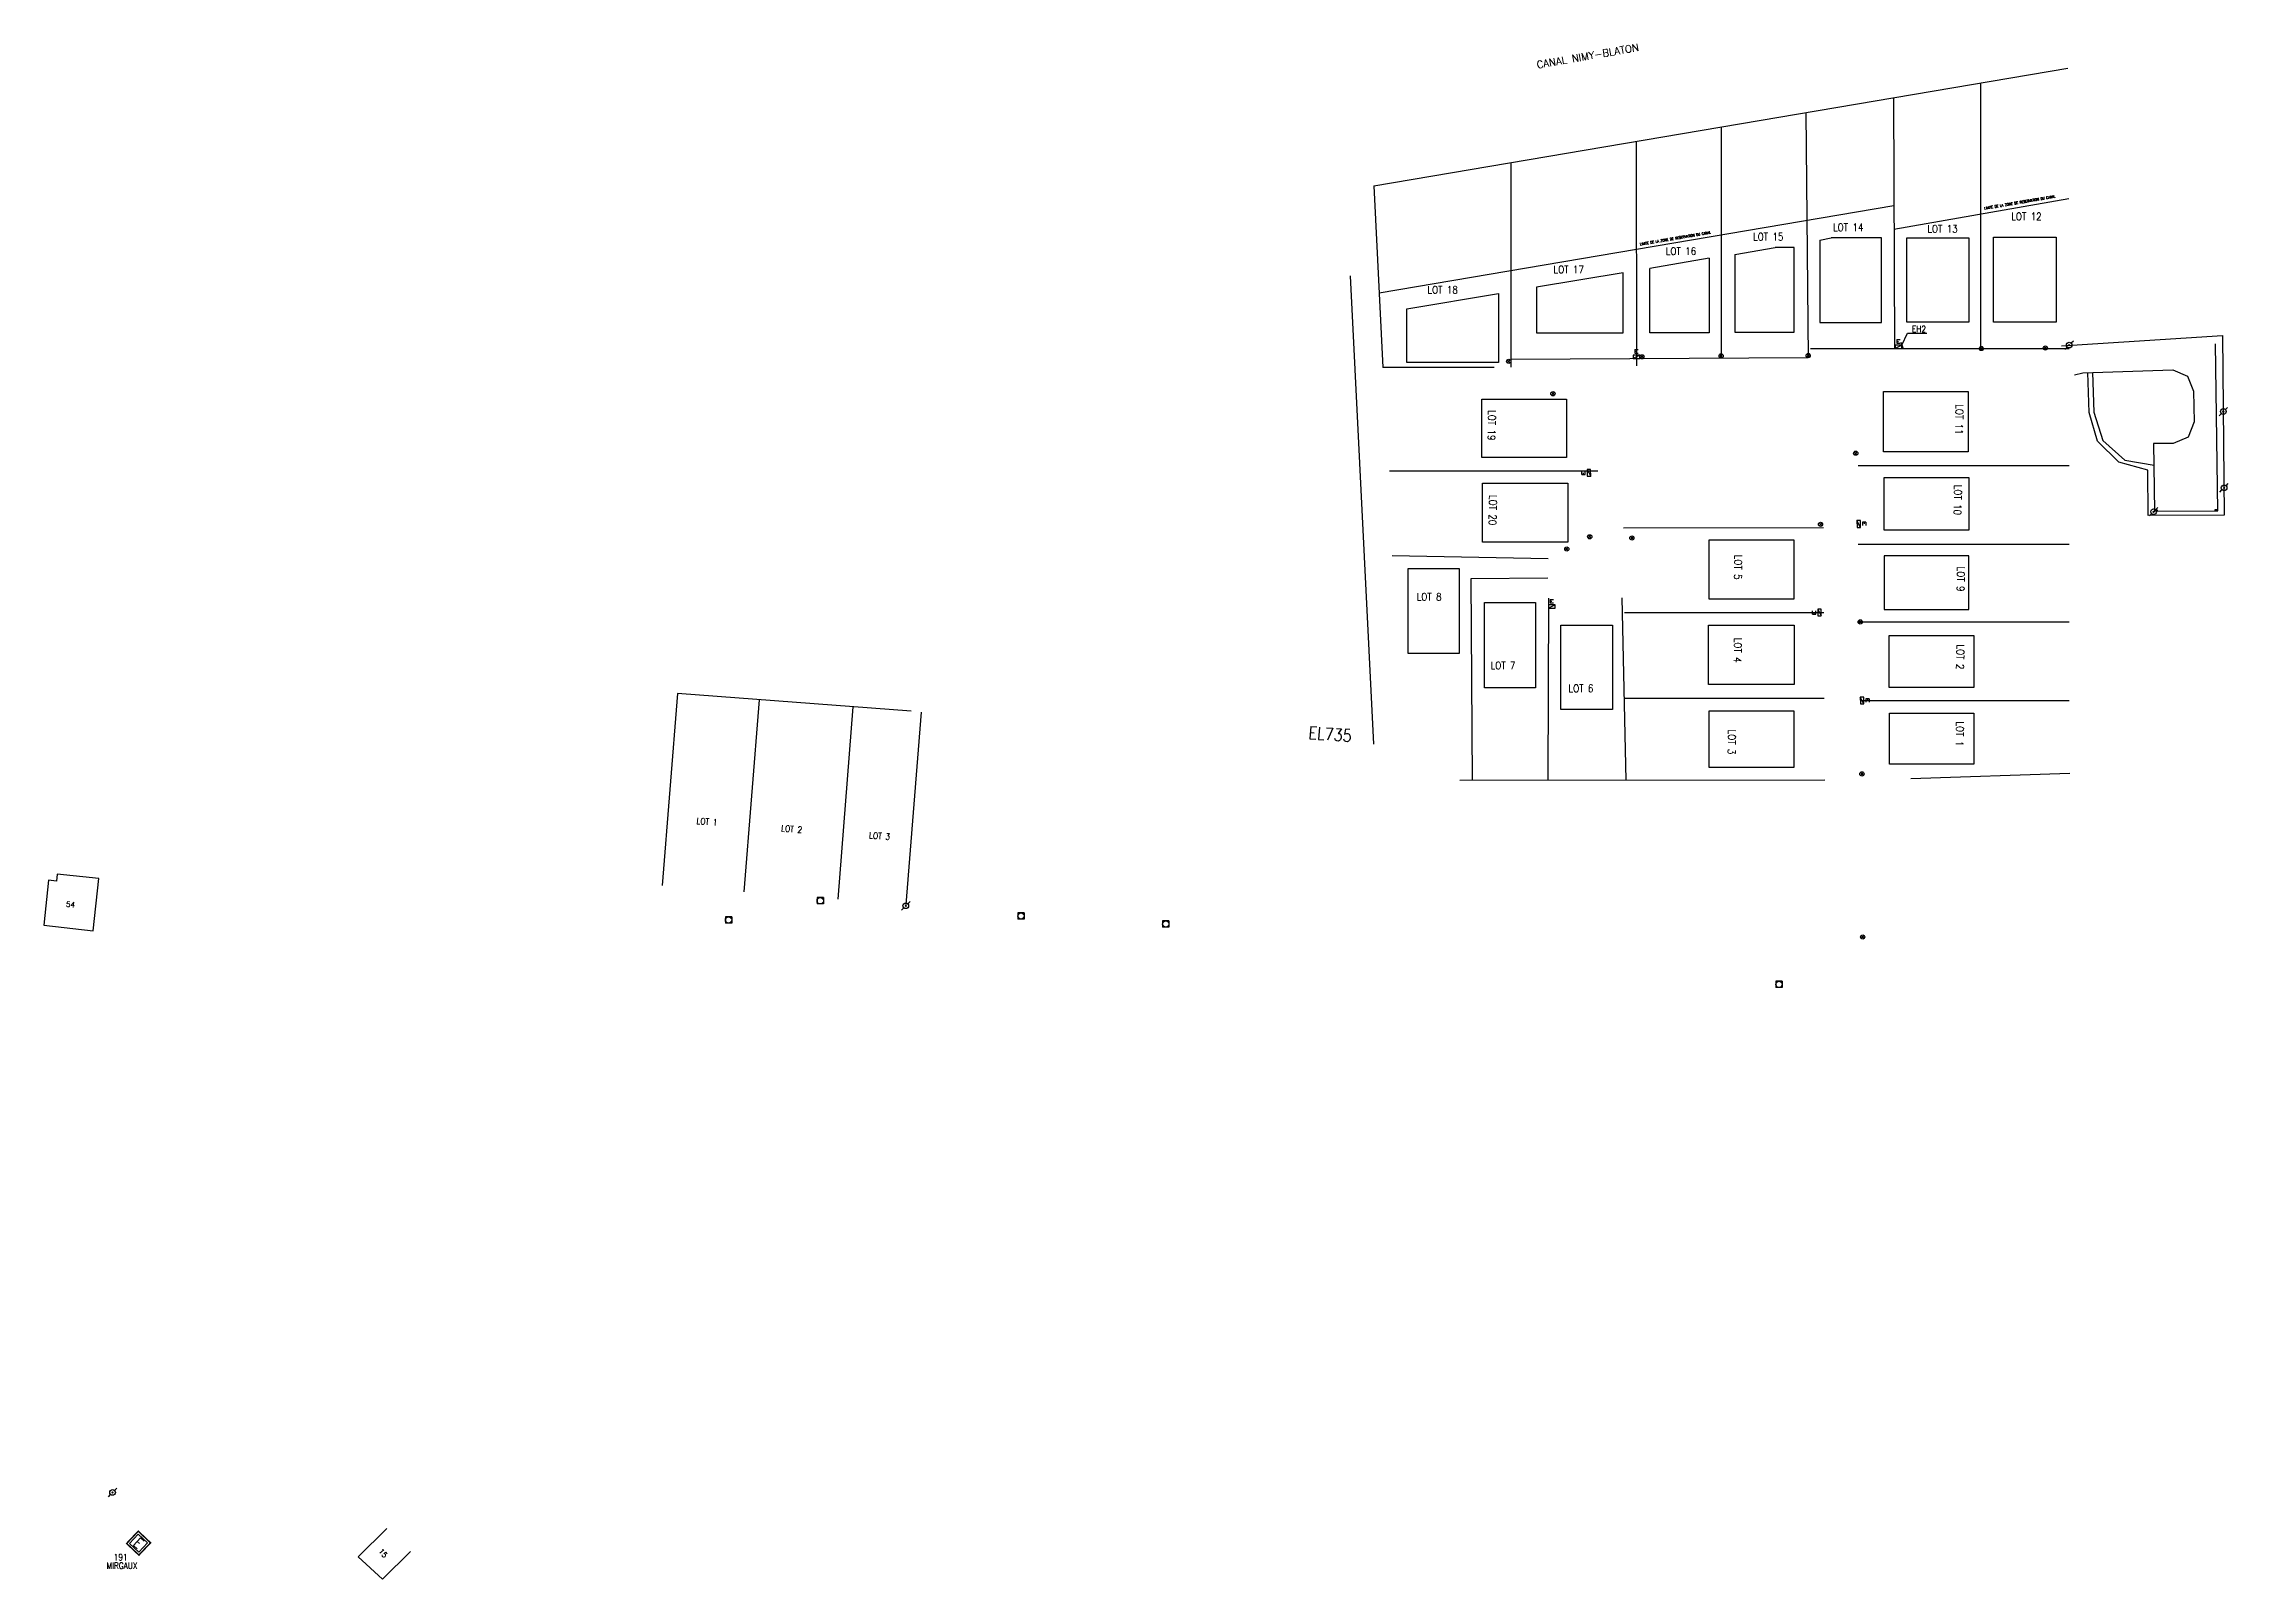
# Model space of a CAD drawing. Header units: millimetres. Extents: x 116000 to 116971, y 129059 to 129946.
# Drawn here: x 116011 to 116527, y 129583 to 129946 of the extents above; entities that cross this region are included whole.
import ezdxf
from ezdxf.enums import TextEntityAlignment as Align

# ---------------------------------------------------------------- set-up
doc = ezdxf.new("R2010")
doc.units = ezdxf.units.MM
doc.layers.get('0').update_dxf_attribs({"linetype": 'CONTINUOUS'})
for name, color, linetype in [('M_200', 7, 'CONTINUOUS'), ('W0008', 7, 'CONTINUOUS'), ('W0100', 7, 'CONTINUOUS'), ('W0211', 2, 'CONTINUOUS'), ('W0310', 3, 'CONTINUOUS'), ('W0330', 7, 'CONTINUOUS'), ('w0400', 7, 'CONTINUOUS'), ('W0420', 7, 'CONTINUOUS'), ('W0430', 7, 'CONTINUOUS'), ('W0469', 7, 'CONTINUOUS'), ('W0473', 7, 'CONTINUOUS'), ('W0991', 7, 'CONTINUOUS')]:
    doc.layers.add(name, color=color, linetype=linetype)
doc.styles.add('M_ROMANS', font='ROMANS.shx', dxfattribs={"width": 0.75})
doc.styles.get("Standard").update_dxf_attribs({"font": 'romans.shx', "width": 0.85})
doc.dimstyles.get("Standard").update_dxf_attribs({"dimtxt": 1.5, "dimasz": 1, "dimexe": 1.25, "dimexo": 0.625, "dimgap": 0.25, "dimtad": 2, "dimzin": 0, "dimdsep": 46, "dimtxsty": 'Standard', "dimblk1": 'OBLIQUE', "dimblk2": 'OBLIQUE', "dimsah": 1, "dimcen": -0.5, "dimse1": 1, "dimse2": 1, "dimadec": 0, "dimazin": 0, "dimtfac": 1, "dimtofl": 0, "dimtmove": 2, "dimatfit": 3, "dimldrblk": 'OBLIQUE', "dimfxl": 0, "dimtolj": 1, "dimtzin": 0, "dimarcsym": 0})

# ---------------------------------------------------------------- blocks, each defined once
blk = doc.blocks.new('T469')
at = {"color": 0, "linetype": 'Continuous', "flags": 128}
for points in [[(-0.35, 0.35), (0.35, -0.35)], [(-0.35, -0.35), (0.35, 0.35)]]:
    blk.add_lwpolyline(points, dxfattribs=at)
at = {"color": 0, "linetype": 'Continuous'}
blk.add_circle((0, 0), 0.5, dxfattribs=at)
blk = doc.blocks.new('T430')
at = {"flags": 128}
for points in [[(0.8, 0.8), (-0.8, 0.8)], [(-0.8, 0.8), (-0.8, 0)], [(0.8, 0.8), (-0.8, 0)], [(-0.8, 0), (0.8, 0)], [(-0.4, 2.1), (0.4, 2.1)], [(-0.4, 2.1), (-0.4, 1.3)], [(-0.4, 1.7), (0, 1.7)], [(-0.4, 1.3), (0.4, 1.3)], [(0.8, 0), (0.8, 0.8)]]:
    blk.add_lwpolyline(points, dxfattribs=at)
blk = doc.blocks.new('_OBLIQUE')
at = {"color": 0, "linetype": 'ByBlock'}
blk.add_line((-0.5, -0.5), (0.5, 0.5), dxfattribs=at)
blk = doc.blocks.new('T473')
for p, q in [((-0.166667, 0.166667), (0.166667, -0.166667)), ((-0.166667, -0.166667), (0.166667, 0.166667)), ((0.500001, 0.500001), (1.000002, 1.000002)), ((-1.000002, -1.000002), (-0.500001, -0.500001))]:
    blk.add_line(p, q)
blk.add_ellipse((0, 0), major_axis=(0.471405, 0.471405), ratio=1, start_param=5.4977871438, end_param=11.780972451)
blk = doc.blocks.new('T420')
for p, q in [((0.75, 0.75), (-0.75, 0.75)), ((-0.75, 0.75), (-0.75, -0.75)), ((0.75, 0.75), (0.75, -0.75)), ((0.75, -0.75), (-0.75, -0.75))]:
    blk.add_line(p, q)
blk.add_ellipse((0, 0), major_axis=(-0.53, 0.53), ratio=1, start_param=3.926991, end_param=10.210176)
blk = doc.blocks.new('M_200_59')
at = {"layer": 'M_200', "color": 0, "linetype": 'Continuous', "const_width": 0.35, "flags": 128}
blk.add_lwpolyline([(4, 4), (4, 0), (0, 0), (0, 4)], close=True, dxfattribs=at)
at = {"layer": 'M_200', "color": 0, "linetype": 'Continuous'}
blk.add_lwpolyline([(0.5, 3.5), (3.5, 3.5), (3.5, 0.5), (0.5, 0.5)], close=True, dxfattribs=at)
at = {"layer": 'M_200', "insert": (2, 2), "char_height": 2.5, "width": 4, "attachment_point": 5}
blk.add_mtext('E', dxfattribs=at)
at = {"layer": 'M_200', "color": 0, "linetype": 'Continuous', "width": 0.85}
for tag, p in [('NUM', (2, 17.06)), ('NOM', (2, 10.65))]:
    blk.add_attdef(tag, text='', height=4, dxfattribs=at).set_placement(p, align=Align.MIDDLE)
at = {"layer": 'M_200', "color": 0, "linetype": 'Continuous', "style": 'M_ROMANS', "width": 0.75, "flags": 3}
for tag, p in [('DEF_COUP', (1.87, -5.49)), ('DEF_LEG', (1.87, -2.99)), ('DEF_TYPE', (1.87, -7.99))]:
    blk.add_attdef(tag, text='', height=1.2, dxfattribs=at).set_placement(p, align=Align.MIDDLE)
blk = doc.blocks.new('T400')
at = {"color": 0, "linetype": 'ByBlock', "lineweight": -2}
for p, q in [((-0.15, -0.25), (-0.15, 0.3)), ((-0.15, 0.3), (0.15, 0.3)), ((-0.15, 0.15), (0.15, 0.15)), ((-0.15, 0), (0.15, 0)), ((0.15, 0.3), (0.15, -0.25)), ((-0.15, -0.15), (0.15, -0.15)), ((-0.15, -0.25), (-0.15, -0.3)), ((-0.15, -0.3), (0.15, -0.3)), ((0.15, -0.3), (0.15, -0.25))]:
    blk.add_line(p, q, dxfattribs=at)

msp = doc.modelspace()

# ---------------------------------------------------------------- linework, layer by layer
at = {"layer": 'W0008', "color": 252}
for p, q in [((116325.1, 129912.16), (116327.21, 129869.19)), ((116319.54, 129890.84), (116325.06, 129780.1)), ((116353.6, 129869.22), (116327.21, 129869.19))]:
    msp.add_line(p, q, dxfattribs=at)
at = {"layer": 'W0008', "color": 252, "flags": 128}
for points in [[(116487.77, 129874.35), (116525.78, 129876.79), (116526.22, 129834.31), (116508.26, 129834.19), (116508.15, 129844.95), (116501.31, 129846.8), (116496.25, 129851.78), (116494.31, 129858.58), (116494, 129867.98)], [(116490.83, 129867.43), (116492.8, 129867.94), (116514.03, 129868.62), (116517.53, 129867.13), (116518.98, 129863.62), (116519.08, 129856.31), (116517.65, 129852.74), (116514.12, 129851.24), (116509.5, 129851.21), (116509.73, 129835.21), (116524.72, 129835.32), (116524.17, 129874.82)]]:
    msp.add_lwpolyline(points, dxfattribs=at)
at = {"layer": 'W0008', "color": 252, "elevation": 0.36, "flags": 128}
msp.add_lwpolyline([(116495.1, 129868.01), (116495.41, 129858.61), (116497.48, 129851.9), (116502.71, 129847.29), (116509.61, 129846.09)], dxfattribs=at)
at = {"layer": 'W0100', "color": 252}
for p, q in [((116410.5, 129895.93), (116420.01, 129897.6)), ((116430.59, 129899.33), (116433.3, 129899.88)), ((116404.39, 129895.04), (116390.38, 129892.63)), ((116384.06, 129891.59), (116363.56, 129888.21)), ((116332.92, 129883.03), (116354.63, 129886.68))]:
    msp.add_line(p, q, dxfattribs=at)
for points in [[(116410.5, 129895.93), (116410.5, 129877.52), (116424.51, 129877.52), (116424.51, 129897.6), (116420.01, 129897.6)], [(116430.59, 129899.33), (116430.59, 129879.8), (116445.16, 129879.8), (116445.16, 129899.88), (116433.3, 129899.88)], [(116404.39, 129895.04), (116404.39, 129877.37), (116390.38, 129877.37), (116390.38, 129892.63)], [(116363.56, 129888.21), (116363.56, 129877.37), (116384.06, 129877.37), (116384.06, 129891.59)], [(116354.63, 129886.68), (116354.63, 129870.34), (116332.95, 129870.34), (116332.95, 129883.04)], [(116097.33, 129589.18), (116090.65, 129582.62), (116084.95, 129587.95), (116091.73, 129594.61)]]:
    msp.add_lwpolyline(points, dxfattribs=at)
for points in [[(116451.19, 129899.88), (116465.82, 129899.88), (116465.82, 129879.94), (116451.19, 129879.94)], [(116471.69, 129900.02), (116486.47, 129900.02), (116486.47, 129879.94), (116471.69, 129879.94)], [(116350.68, 129861.68), (116370.67, 129861.68), (116370.67, 129847.9), (116350.68, 129847.9)], [(116445.63, 129863.5), (116465.67, 129863.5), (116465.67, 129849.28), (116445.63, 129849.28)], [(116350.82, 129841.81), (116370.97, 129841.81), (116370.97, 129827.88), (116350.82, 129827.88)], [(116445.76, 129843.15), (116465.8, 129843.15), (116465.8, 129830.71), (116445.76, 129830.71)], [(116404.38, 129828.42), (116424.42, 129828.42), (116424.42, 129814.4), (116404.38, 129814.4)], [(116333.24, 129821.65), (116345.29, 129821.65), (116345.29, 129801.59), (116333.24, 129801.59)], [(116465.81, 129824.67), (116445.8, 129824.67), (116445.8, 129811.97), (116465.81, 129811.97)], [(116369.33, 129808.29), (116381.59, 129808.29), (116381.59, 129788.28), (116369.33, 129788.28)], [(116404.26, 129808.27), (116424.54, 129808.27), (116424.54, 129794.25), (116404.26, 129794.25)], [(116446.94, 129805.8), (116466.98, 129805.8), (116466.98, 129793.54), (116446.94, 129793.54)], [(116404.38, 129788.01), (116424.42, 129788.01), (116424.42, 129774.58), (116404.38, 129774.58)], [(116447.05, 129787.42), (116466.98, 129787.42), (116466.98, 129775.4), (116447.05, 129775.4)], [(116010.55, 129737.28), (116022.21, 129736), (116023.56, 129748.32), (116013.76, 129749.4), (116013.58, 129747.75), (116011.72, 129747.96), (116010.55, 129737.28)]]:
    msp.add_lwpolyline(points, close=True, dxfattribs=at)
at = {"layer": 'W0100', "color": 252, "flags": 128}
msp.add_lwpolyline([(116351.27, 129813.63), (116363.31, 129813.63), (116363.31, 129793.41), (116351.27, 129793.41)], close=True, dxfattribs=at)
at = {"layer": 'W0211', "color": 252}
msp.add_line((116325.1, 129912.16), (116489.22, 129940), dxfattribs=at)
at = {"layer": 'W0310', "color": 252}
for p, q in [((116468.6, 129936.5), (116468.61, 129873.68)), ((116427.29, 129929.49), (116427.83, 129871.53)), ((116447.99, 129933.01), (116448.22, 129873.68)), ((116407.23, 129926.09), (116407.24, 129871.43)), ((116387.17, 129922.69), (116387.23, 129869.58)), ((116357.51, 129917.66), (116357.54, 129869.26)), ((116448.11, 129901.94), (116489.44, 129909.16)), ((116326.34, 129886.87), (116448.09, 129907.48)), ((116357.54, 129871.17), (116427.83, 129871.53)), ((116428.37, 129873.68), (116489.54, 129873.68)), ((116439.62, 129846.04), (116489.52, 129846.04)), ((116328.83, 129844.78), (116378.07, 129844.78)), ((116384.12, 129831.3), (116431.43, 129831.38)), ((116439.62, 129827.45), (116489.52, 129827.45)), ((116329.48, 129824.77), (116366.3, 129824.02)), ((116366.29, 129819.4), (116348.04, 129819.22)), ((116348.04, 129819.22), (116348.4, 129771.61)), ((116366.38, 129814.68), (116366.29, 129771.63)), ((116383.74, 129814.71), (116384.71, 129771.64)), ((116384.37, 129811.26), (116431.51, 129811.26)), ((116439.8, 129809.03), (116489.52, 129809.03)), ((116384.53, 129790.96), (116431.59, 129790.96)), ((116440.16, 129790.44), (116489.52, 129790.44)), ((116452.14, 129772.03), (116489.7, 129773.28)), ((116345.46, 129771.61), (116431.75, 129771.67))]:
    msp.add_line(p, q, dxfattribs=at)
at = {"layer": 'W0330', "color": 252, "flags": 128}
for points in [[(116215.71, 129787.89), (116160.4, 129792.08), (116156.81, 129746.67)], [(116179.72, 129790.62), (116176.13, 129745.16)], [(116201.91, 129788.94), (116198.32, 129743.44)], [(116218.05, 129787.72), (116214.45, 129742.18)]]:
    msp.add_lwpolyline(points, dxfattribs=at)

# ---------------------------------------------------------------- block references
at = {"layer": 'M_200'}
ref = msp.add_blockref('M_200_59', (116030.16, 129591.09), dxfattribs=dict(at, rotation=316.6444850312608))
ref.add_attrib('NUM', '191', dxfattribs={"color": 0, "linetype": 'Continuous', "height": 1.5, "width": 0.85}).set_placement((116028.76, 129587.85), align=Align.MIDDLE)
ref.add_attrib('NOM', 'MIRGAUX', dxfattribs={"color": 0, "linetype": 'Continuous', "height": 1.5, "width": 0.85}).set_placement((116029.07, 129585.84), align=Align.MIDDLE)
at = {"layer": 'w0400'}
for p, rotation in [((116510.04, 129835.38), 270.8026675750824), ((116524.41, 129835.47), 90.80266757508237)]:
    msp.add_blockref('T400', p, dxfattribs=dict(at, rotation=rotation))
at = {"layer": 'W0420'}
for p in [(116194.18, 129743.08), (116172.51, 129738.53), (116241.68, 129739.48), (116275.91, 129737.58), (116420.91, 129723.3)]:
    msp.add_blockref('T420', p, dxfattribs=at)
at = {"layer": 'W0430'}
for p in [(116387.23, 129871.32), (116449.16, 129873.68)]:
    msp.add_blockref('T430', p, dxfattribs=at)
for p, rotation in [((116376.38, 129844.29), 90.81301220334636), ((116439.37, 129832.18), 270.6130716701763), ((116367.18, 129812.25), 0.1042928440517536), ((116430.93, 129811.26), 90), ((116440.16, 129790.44), 270.6130716701763)]:
    msp.add_blockref('T430', p, dxfattribs=dict(at, rotation=rotation))
at = {"layer": 'W0469'}
for p in [(116388.53, 129871.72), (116407.24, 129871.93), (116427.83, 129872.03), (116468.77, 129873.68), (116483.92, 129873.81), (116357.02, 129870.66), (116367.46, 129862.98), (116439.08, 129848.93), (116430.75, 129832.1), (116370.74, 129826.28), (116376.17, 129829.16), (116386.13, 129828.88), (116440.13, 129809.03), (116440.53, 129773.08), (116440.72, 129734.52)]:
    msp.add_blockref('T469', p, dxfattribs=at)
at = {"layer": 'W0473', "rotation": 359.9734864528393}
msp.add_blockref('T473', (116489.55, 129874.5), dxfattribs=at)
at = {"layer": 'W0473'}
for p in [(116489.55, 129874.5), (116526.01, 129858.77), (116526.18, 129840.75), (116509.52, 129835.09), (116214.43, 129741.89), (116026.84, 129603.16)]:
    msp.add_blockref('T473', p, dxfattribs=at)

# ---------------------------------------------------------------- texts
at = {"layer": 'W0330', "linetype": 'Continuous', "width": 0.85}
for s, p in [('LOT 1', (116164.87, 129761.24)), ('LOT 2', (116184.9, 129759.49)), ('LOT 3', (116205.69, 129757.86))]:
    msp.add_text(s, height=1.5, rotation=355.4792, dxfattribs=at).set_placement(p)
at = {"layer": 'W0430', "linetype": 'Continuous', "insert": (116452.36, 129877.54), "char_height": 1.5, "attachment_point": 7}
msp.add_mtext('\\A1;EH2', dxfattribs=at)
at = {"layer": 'W0991', "linetype": 'Continuous'}
for s, height, rotation, p in [('CANAL NIMY-BLATON', 1.75, 9.8936, (116363.8, 129939.9)), ('54', 1.25, 353.751, (116015.76, 129741.71)), ('15', 1.25, 311.0868, (116089.64, 129589.21))]:
    msp.add_text(s, height=height, rotation=rotation, dxfattribs=at).set_placement(p)
at = {"layer": 'W0991', "linetype": 'Continuous', "width": 0.85}
for s, height, rotation, p in [('LIMITE DE LA ZONE DE RESERVATION DU CANAL', 0.5933, 9.6196, (116469.55, 129906.54)), ('LIMITE DE LA ZONE DE RESERVATION DU CANAL', 0.5933, 9.6196, (116388.11, 129898.04)), ('LOT 19', 1.775, 268.8765, (116352.19, 129859.14)), ('LOT 11', 1.775, 268.8765, (116462.74, 129860.53)), ('LOT 10', 1.775, 268.8765, (116462.39, 129841.49)), ('LOT 20', 1.775, 268.8765, (116352.43, 129839.08)), ('LOT 5', 1.775, 268.8765, (116410.42, 129824.95)), ('LOT 9', 1.775, 268.8765, (116463.09, 129822.13)), ('LOT 4', 1.775, 268.8765, (116410.35, 129805.31)), ('LOT 2', 1.775, 268.8765, (116462.97, 129803.71)), ('EL735', 2.915, 355.6039, (116309.58, 129781.41)), ('LOT 1', 1.775, 268.8765, (116462.86, 129785.52)), ('LOT 3', 1.775, 268.8765, (116408.94, 129783.6))]:
    msp.add_text(s, height=height, rotation=rotation, dxfattribs=at).set_placement(p)
for s, p in [('LOT 14', (116433.69, 129901.45)), ('LOT 13', (116456, 129901.1)), ('LOT 12', (116475.85, 129904.04)), ('LOT 16', (116394.15, 129895.82)), ('LOT 15', (116414.79, 129899.23)), ('LOT 17', (116367.61, 129891.48)), ('LOT 18', (116337.79, 129886.67)), ('LOT 8', (116335.23, 129814.09)), ('LOT 7', (116352.72, 129797.82)), ('LOT 6', (116371.15, 129792.42))]:
    msp.add_text(s, height=1.775, dxfattribs=at).set_placement(p)

# ---------------------------------------------------------------- leaders
at = {"layer": 'W0430', "linetype": 'Continuous', "annotation_type": 0, "has_hookline": 1, "hookline_direction": 0, "text_width": 3.28}
msp.add_leader([(116449.96, 129874.48), (116451.34, 129877.29), (116452.34, 129877.29)], dimstyle='Standard', dxfattribs=at)

doc.saveas('drawing.dxf')
